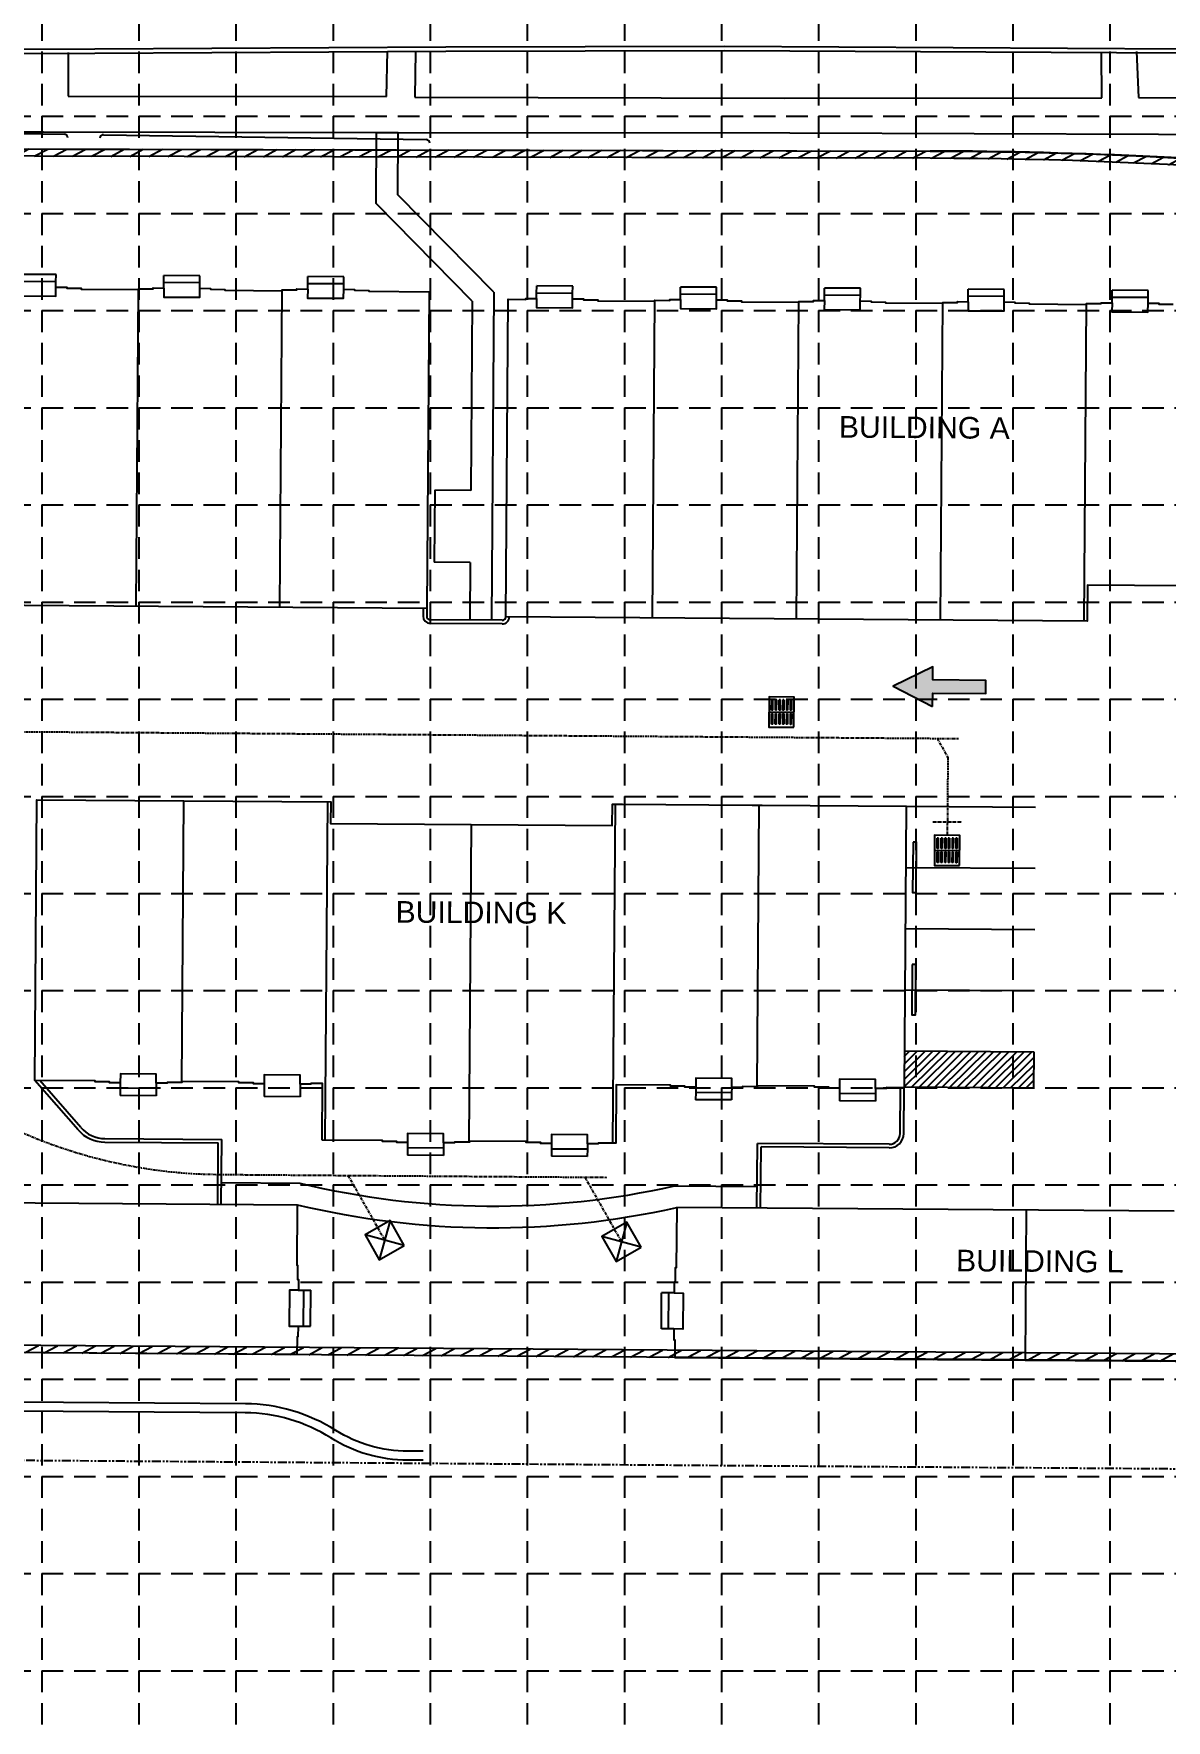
# Model space of a CAD drawing. Header units: inches. Extents: x 3656 to 4521, y 3260 to 3801.
# Drawn here: x 4182 to 4339.4, y 3442.7 to 3677.1 of the extents above; entities that cross this region are included whole.
import ezdxf
from ezdxf.enums import TextEntityAlignment as Align

# ---------------------------------------------------------------- set-up
doc = ezdxf.new("R2010")
doc.units = ezdxf.units.IN
doc.header["$MEASUREMENT"] = 0
for name, pattern in [('CENTER3', [0.587, 0.4, -0.0625, 0.0625, -0.062]), ('DASHED', [0.75, 0.5, -0.25]), ('HIDDEN', [0.375, 0.25, -0.125]), ('PHANTOM', [2.5, 1.25, -0.25, 0.25, -0.25, 0.25, -0.25])]:
    doc.linetypes.add(name, pattern=pattern)
for name, color, linetype in [('1 ARROWS', 7, 'Continuous'), ('A-BUILDING INT', 7, 'Continuous'), ('A-BUILDING OUT', 3, 'Continuous'), ('A-BUILDING TXT', 6, 'Continuous'), ('A-CURB B', 1, 'Continuous'), ('A-CURB F', 7, 'Continuous'), ('A-FRONT_STOOP', 7, 'Continuous'), ('A-SIDEWALK', 7, 'Continuous'), ('A-STRIPING', 8, 'Continuous'), ('BNDY', 4, 'Continuous'), ('CEX ROW', 1, 'PHANTOM'), ('CP-RETAINING-WALL', 7, 'Continuous'), ('CP-RETAINING-WALL-HATCH', 161, 'Continuous'), ('CP-WHEELSTOP', 5, 'Continuous'), ('CPBLDG SPLIT', 1, 'Continuous'), ('GRID', 254, 'HIDDEN'), ('PAVED_EXST_BC', 161, 'Continuous'), ('PAVED_EXST_FC', 7, 'Continuous'), ('SIDEWALK_EXIST', 161, 'Continuous'), ('SW_IINLET AD2', 1, 'Continuous'), ('SW_INLET', 1, 'Continuous'), ('SW_INLET AD1', 7, 'Continuous'), ('SW_INLET GRATE', 7, 'Continuous'), ('SW_PIPE_EXST', 5, 'Continuous'), ('SW_PIPE_PVC', 5, 'CENTER3'), ('SW_PIPE_PVC_PHASE_2', 3, 'CENTER3'), ('WALL', 250, 'Continuous')]:
    doc.layers.add(name, color=color, linetype=linetype)
doc.styles.get("Standard").update_dxf_attribs({"font": 'ARIAL.TTF'})
pattern_1 = [(27.97057765173025, (-3020.612317655496, 5775.207016768001), (-0.5862726155482956, 1.103985697488043), [])]

# ---------------------------------------------------------------- blocks, each defined once
blk = doc.blocks.new('arrow')
blk.add_lwpolyline([(-67.00679329302966, -25.35842018353742), (-59.3270347441985, -25.41938721699262), (-59.57091179542658, -56.1384215279777), (-51.89114823905948, -56.19938584448118), (-51.64727869913713, -25.48035696739953), (-43.96752265407486, -25.54132400085473), (-55.30425519266737, -2.410587189246144), (-67.00678578172392, -25.35840795725562)], close=True)
at = {"color": 254}
for points in [[(-43.96751955730906, -25.54132267721434), (-67.00679354271597, -25.35841771446121), (-55.30425158724847, -2.410596210431322), (-67.00679354271597, -25.35841771446121)], [(-59.57090883123692, -56.13841801592571), (-51.89115083610795, -56.19938633684342), (-59.32703554756517, -25.41938603537892), (-51.64727755243712, -25.48035435629663)]]:
    blk.add_solid(points, dxfattribs=at)

msp = doc.modelspace()

# ---------------------------------------------------------------- hatches: boundary and pattern name
at = {"layer": 'A-STRIPING'}
h = msp.add_hatch(dxfattribs=at)
h.set_pattern_fill('ANSI31', scale=5.999999999999999, angle=-0.4210890149377728, style=0)
h.set_pattern_definition([(44.5789109850622, (3736.189833985152, 3460.783437667501), (-0.5264181960417359, 0.5342133308671401), [])])
h.paths.add_polyline_path([(4321.006817339901, 3535.610181071086), (4303.007303459472, 3535.742468895774), (4302.970556841501, 3530.74260392899), (4320.970070721934, 3530.610316104303)])
at = {"layer": 'CP-RETAINING-WALL-HATCH'}
h = msp.add_hatch(dxfattribs=at)
h.set_pattern_fill('ANSI31', color=3, scale=10, angle=-17.02942234826975, style=0)
h.set_pattern_definition(pattern_1)
edge = h.paths.add_edge_path()
edge.add_line((3746.445170572322, 3662.052529093995), (4306.583741547764, 3660.787260113861))
edge.add_arc((4305.057945719915, 2990.788997468991), 670.0000000000397, 80.81807640448773, 89.86951979567482, ccw=False)
edge.add_line((4411.969675124694, 3652.204057862789), (4411.810105379313, 3651.216871205484))
edge.add_arc((4305.057955215941, 2990.789114076121), 668.9998833717574, 80.81807561376995, 89.86951900495694)
edge.add_line((4306.581482703581, 3659.787262665053), (3746.442911728139, 3661.052531645186))
edge.add_line((3746.442911728139, 3661.052531645186), (3746.445170572322, 3662.052529093995))
h = msp.add_hatch(dxfattribs=at)
h.set_pattern_fill('ANSI31', color=3, scale=10, angle=-17.02942234826975, style=0)
h.set_pattern_definition(pattern_1)
h.paths.add_polyline_path([(3748.852797173027, 3577.109140077116), (3736.418142148744, 3564.855929069338), (3735.859847467103, 3512.488331323753), (3750.117333633013, 3497.971726646384), (4368.904143643838, 3493.423579308598), (4387.761942652902, 3507.263216192576), (4404.809300649911, 3562.920373747478), (4400.177863309424, 3569.193576727425), (4389.931245081785, 3569.268890435894), (4389.938594987141, 3570.268863424976), (4400.685316733639, 3570.189873903688), (4405.91296587306, 3563.10911219871), (4388.620970266778, 3506.653248242176), (4369.228434195045, 3492.421170714823), (3749.694811537646, 3496.974805215579), (3734.855478239574, 3512.083831635603), (3735.422594018446, 3565.278841295824), (3748.150906244971, 3577.821424518273)])

# ---------------------------------------------------------------- linework, layer by layer
at = {"layer": 'A-BUILDING INT', "color": 7}
for p, q in [((4196.20046255566, 3597.529200345932), (4196.524751459121, 3641.653008677851)), ((4216.199922422789, 3597.382213874101), (4216.524211326248, 3641.506022205996)), ((4268.023894144666, 3595.917969858036), (4268.348183048125, 3640.041778190041)), ((4288.023354011793, 3595.770983386213), (4288.347642915254, 3639.894791718219)), ((4308.022813878899, 3595.623996914391), (4308.34710278236, 3639.747805246397)), ((4328.022273746004, 3595.477010442568), (4328.346562649465, 3639.600818774552)), ((4202.555683426446, 3531.355601882366), (4202.843225711949, 3570.479545247487)), ((4222.49726737027, 3523.333828087925), (4222.842685579055, 3570.332558775665)), ((4262.495268569533, 3522.914876275867), (4262.84160531327, 3570.03858583202)), ((4282.553522894872, 3530.767655995076), (4282.841065180377, 3569.891599360196)), ((4242.495808571932, 3523.061844991887), (4242.820097475393, 3567.185653323791)), ((4319.943136455122, 3513.617290085765), (4319.790025546974, 3492.784519390846))]:
    msp.add_line(p, q, dxfattribs=at)
at = {"layer": 'A-BUILDING OUT', "color": 7}
for points in [[(4180.058594621114, 3640.648996677761), (4185.05845958789, 3640.612250059806), (4185.06764624238, 3641.862216301502), (4186.567605732413, 3641.851192316115), (4186.566687066963, 3641.726195691945), (4188.566633053673, 3641.711497044763), (4188.565714388225, 3641.586500420594), (4196.523832793682, 3641.528012053636), (4196.524751459143, 3641.65300867785), (4198.566362987238, 3641.638003808852), (4198.567281652686, 3641.763000433021), (4200.06724114272, 3641.751976447634), (4200.05805448823, 3640.502010205939), (4205.057919455006, 3640.465263587984), (4205.067106109496, 3641.715229829679), (4206.567065599529, 3641.704205844292), (4206.566146934081, 3641.579209220123), (4208.566092920792, 3641.56451057294), (4208.565174255342, 3641.439513948771), (4216.523292660799, 3641.381025581814), (4216.524211326259, 3641.506022205996), (4218.565822854354, 3641.491017336998), (4218.566741519802, 3641.616013961167), (4220.066701009837, 3641.60498997578), (4220.057514355347, 3640.355023734085), (4225.057379322123, 3640.318277116129), (4225.066565976613, 3641.568243357825), (4226.566525466647, 3641.557219372438), (4226.565606801198, 3641.432222748268), (4228.565552787908, 3641.417524101086), (4228.564634122458, 3641.292527476917), (4236.939407941802, 3641.230976891796), (4236.616037703792, 3597.232165184108), (4155.784887407535, 3597.826235507756)], [(4367.64128468427, 3600.18596468395), (4328.475675777863, 3600.473813191165), (4328.438929159907, 3595.473948224405), (4247.60777886367, 3596.068018548021), (4247.93206776714, 3640.191826880028), (4250.390334709127, 3640.173759792866), (4250.391253374575, 3640.298756417035), (4251.891212864608, 3640.287732431649), (4251.882026210118, 3639.037766189953), (4256.881891176896, 3639.001019571998), (4256.891077831386, 3640.250985813693), (4258.391037321418, 3640.239961828307), (4258.390118655969, 3640.114965204136), (4260.390064642679, 3640.100266556954), (4260.389145977231, 3639.975269932786), (4268.347264382688, 3639.916781565827), (4268.348183048138, 3640.041778190042), (4270.389794576233, 3640.026773321044), (4270.390713241681, 3640.151769945213), (4271.890672731713, 3640.140745959826), (4271.881486077224, 3638.890779718131), (4276.881351044001, 3638.854033100175), (4276.890537698489, 3640.103999341871), (4278.390497188524, 3640.092975356484), (4278.389578523074, 3639.967978732314), (4280.389524509785, 3639.953280085131), (4280.388605844337, 3639.828283460963), (4288.346724249794, 3639.769795094005), (4288.347642915265, 3639.894791718219), (4290.38925444336, 3639.879786849222), (4290.390173108808, 3640.00478347339), (4291.890132598841, 3639.993759488003), (4291.880945944353, 3638.743793246308), (4296.880810911129, 3638.707046628353), (4296.889997565619, 3639.957012870048), (4298.389957055651, 3639.945988884662), (4298.389038390202, 3639.820992260491), (4300.388984376912, 3639.806293613309), (4300.388065711464, 3639.68129698914), (4308.346184116921, 3639.622808622182), (4308.347102782371, 3639.747805246397), (4310.388714310464, 3639.732800377398), (4310.389632975914, 3639.857797001567), (4311.889592465946, 3639.846773016181), (4311.880405811457, 3638.596806774485), (4316.880270778234, 3638.56006015653), (4316.889457432724, 3639.810026398226), (4318.389416922757, 3639.799002412838), (4318.388498257307, 3639.674005788669), (4320.388444244018, 3639.659307141486), (4320.38752557857, 3639.534310517317), (4328.345643984027, 3639.475822150359), (4328.346562649476, 3639.600818774553), (4330.388174177571, 3639.585813905554), (4330.389092843019, 3639.710810529723), (4331.889052333052, 3639.699786544337), (4331.879865678564, 3638.449820302641), (4336.87973064534, 3638.413073684686), (4336.88891729983, 3639.663039926382), (4338.388876789862, 3639.652015940995), (4338.387958124413, 3639.527019316825), (4340.387904111123, 3639.512320669643)], [(4121.43385028782, 3515.076238468381), (4218.602007463285, 3514.362098952032), (4218.540456878265, 3505.98732513267), (4218.665453502434, 3505.986406467223), (4218.650754855251, 3503.986460480509), (4218.775751479421, 3503.985541815061), (4218.764727494034, 3502.485582325025), (4217.514761252341, 3502.494768979514), (4217.478014634384, 3497.494904012731), (4218.72798087608, 3497.485717358242), (4218.716956890692, 3495.985757868207), (4218.591960266522, 3495.986676533656), (4218.57389317936, 3493.528409591654), (4169.866875294681, 3493.886382894894)], [(4340.52591390174, 3513.466016508512), (4271.361115194664, 3513.97434472357), (4271.299564609539, 3505.599570904209), (4271.174567985368, 3505.600489569658), (4271.159869338187, 3503.600543582944), (4271.034872714017, 3503.601462248394), (4271.023848728633, 3502.101502758359), (4272.273814970325, 3502.09231610387), (4272.237068352373, 3497.092451137086), (4270.987102110677, 3497.101637791576), (4270.976078125293, 3495.601678301541), (4271.101074749462, 3495.600759636092), (4271.083007662302, 3493.142492694091), (4319.790025546981, 3492.784519390846), (4368.497043431662, 3492.426546087627)]]:
    msp.add_lwpolyline(points, dxfattribs=at)
msp.add_lwpolyline([(4222.080611956373, 3523.336890306088), (4222.138487879653, 3531.211677628706), (4220.513531765393, 3531.223620279582), (4220.512613099943, 3531.098623655413), (4219.012653609912, 3531.109647640799), (4219.0218402644, 3532.359613882494), (4214.021975297623, 3532.396360500449), (4214.012788643135, 3531.146394258754), (4212.512829153102, 3531.157418244141), (4212.51374781855, 3531.282414868311), (4210.513801831839, 3531.297113515493), (4210.514720497289, 3531.422110139662), (4202.556602091889, 3531.48059850658), (4202.555683426433, 3531.355601882366), (4200.51407189834, 3531.370606751324), (4200.513153232892, 3531.245610127155), (4199.01319374286, 3531.256634112542), (4199.022380397348, 3532.506600354237), (4194.022515430572, 3532.543346972192), (4194.013328776082, 3531.293380730497), (4192.513369286049, 3531.304404715883), (4192.514287951497, 3531.429401340053), (4190.514341964787, 3531.444099987235), (4190.515260630236, 3531.569096611404), (4182.140486810893, 3531.630647196521), (4182.427110430946, 3570.629593937471), (4223.259340992958, 3570.329496557501), (4223.237293022185, 3567.329577577452), (4262.402901928597, 3567.041729070132), (4262.424949899372, 3570.041648050183), (4263.841578306632, 3570.031236508428), (4281.841092187027, 3569.898948683787), (4283.257720594276, 3569.888537142033), (4303.257180461385, 3569.74155067021), (4302.96963817588, 3530.617607305139), (4300.511371233873, 3530.635674392253), (4300.510452568426, 3530.510677768084), (4299.010493078391, 3530.521701753471), (4299.019679732881, 3531.771667995166), (4294.019814766105, 3531.808414613122), (4294.010628111615, 3530.558448371426), (4292.510668621582, 3530.569472356813), (4292.51158728703, 3530.694468980983), (4290.51164130032, 3530.709167628165), (4290.512559965769, 3530.834164252334), (4282.554441560314, 3530.89265261929), (4282.553522894861, 3530.767655995076), (4280.511911366764, 3530.782660864075), (4280.510992701316, 3530.657664239905), (4279.011033211284, 3530.668688225292), (4279.020219865773, 3531.918654466987), (4274.020354898996, 3531.955401084942), (4274.011168244508, 3530.705434843247), (4272.511208754473, 3530.716458828634), (4272.512127419923, 3530.841455452804), (4270.512181433212, 3530.856154099986), (4270.513100098662, 3530.981150724154), (4262.971637107119, 3531.036576872927), (4262.911923852931, 3522.911796301966), (4260.453657680853, 3522.929968147982), (4260.452739015405, 3522.804971523812), (4258.952779525373, 3522.8159955092), (4258.961966179861, 3524.065961750895), (4253.962101213085, 3524.102708368849), (4253.952914558597, 3522.852742127154), (4252.452955068562, 3522.86376611254), (4252.453873734012, 3522.98876273671), (4250.453927747301, 3523.003461383892), (4250.454846412751, 3523.128458008108), (4242.538393548688, 3523.186640153203), (4242.537474113324, 3523.061538770071), (4240.454197043828, 3523.076849860887), (4240.45327837838, 3522.951853236717), (4238.953318888345, 3522.962877222104), (4238.962505542835, 3524.212843463799), (4233.962640576059, 3524.249590081753), (4233.953453921569, 3522.999623840059), (4232.453494431536, 3523.010647825445), (4232.454413096984, 3523.135644449615), (4230.454467110274, 3523.150343096797), (4230.455385775724, 3523.275339721013)], close=True, dxfattribs=at)
at = {"layer": 'A-CURB B', "color": 7}
for p, q in [((4236.616037704029, 3597.232165183689), (4236.608075936801, 3596.148861107552)), ((4247.104117705197, 3595.57170671314), (4237.104387771682, 3595.645199949077)), ((4188.516368222119, 3525.096944226447), (4182.808902004303, 3531.625734664345)), ((4302.422798900951, 3524.246339770787), (4302.469651679374, 3530.621281966573)), ((4191.871234839455, 3523.558800420713), (4208.122711931783, 3523.439359830994)), ((4208.05656801944, 3514.4396028908), (4208.122711931783, 3523.439359830994)), ((4282.527423105608, 3513.892277697079), (4282.593567017953, 3522.892034637276)), ((4300.911815425525, 3522.757404266144), (4282.593567017953, 3522.892034637276))]:
    msp.add_line(p, q, dxfattribs=at)
for centre, radius, start, end in [((4237.108062433479, 3596.145186445756), 0.4999999999999999, 179.5789109850938, 269.578910985068), ((4247.107792366995, 3596.071693209819), 0.4999999999999999, 269.578910985068, 359.5789109850938), ((4191.904306795628, 3528.058678890818), 4.5, 221.1599424516748, 269.578910985068), ((4300.922839410916, 3524.257363756178), 1.5, 269.578910985068, 359.5789109850417)]:
    msp.add_arc(centre, radius, start, end, dxfattribs=at)
at = {"layer": 'A-CURB F', "color": 7}
for p, q in [((4236.116051207349, 3597.235839845485), (4236.108089440124, 3596.15253576935)), ((4247.607778863672, 3596.068018548021), (4247.607778863672, 3596.068018548021)), ((4247.1004430434, 3595.071720216461), (4237.100713109885, 3595.145213452398)), ((4188.139930602842, 3524.767862597072), (4182.140486810904, 3531.630647196524)), ((4302.922785397626, 3524.24266510899), (4302.969638176051, 3530.617607304777)), ((4191.867560177659, 3523.058813924033), (4207.619050773308, 3522.943047996114)), ((4207.556581522762, 3514.443277552598), (4207.619050773308, 3522.943047996114)), ((4283.027409602288, 3513.888603035283), (4283.089878852834, 3522.388373478799)), ((4300.908140763726, 3522.257417769466), (4283.089878852834, 3522.388373478799))]:
    msp.add_line(p, q, dxfattribs=at)
for centre, radius, start, end in [((4237.108062433479, 3596.145186445756), 0.9999999999999999, 179.5789109850938, 269.578910985068), ((4247.107792366995, 3596.071693209819), 0.9999999999999999, 269.578910985068, 359.5789109850938), ((4191.90430679563, 3528.058678890817), 5, 221.1599424516356, 269.578910985068), ((4300.922839410914, 3524.257363756178), 2, 269.578910985068, 359.5789109850417)]:
    msp.add_arc(centre, radius, start, end, dxfattribs=at)
at = {"layer": 'A-FRONT_STOOP', "color": 7}
for p, q in [((4185.073158235353, 3642.612196046243), (4180.073293268568, 3642.648942664211)), ((4185.080507558945, 3643.6121690396), (4180.080642592162, 3643.648915657568)), ((4185.067646242656, 3641.862216301224), (4185.073158235353, 3642.612196046243)), ((4185.073158235353, 3642.612196046243), (4185.080507558945, 3643.6121690396)), ((4200.067241143019, 3641.751976447319), (4200.072753135713, 3642.501956192336)), ((4200.072753135713, 3642.501956192336), (4200.080102459307, 3643.501929185693)), ((4205.072618102498, 3642.465209574368), (4200.072753135713, 3642.501956192336)), ((4205.079967426091, 3643.465182567725), (4200.080102459307, 3643.501929185693)), ((4205.067106109802, 3641.715229829349), (4205.072618102498, 3642.465209574368)), ((4205.072618102498, 3642.465209574368), (4205.079967426091, 3643.465182567725)), ((4220.066701010162, 3641.60498997541), (4220.072213002859, 3642.354969720429)), ((4220.072213002859, 3642.354969720429), (4220.079562326451, 3643.354942713785)), ((4225.072077969642, 3642.31822310246), (4220.072213002859, 3642.354969720429)), ((4225.079427293236, 3643.318196095816), (4220.079562326451, 3643.354942713785)), ((4225.066565976947, 3641.568243357441), (4225.072077969642, 3642.31822310246)), ((4225.072077969642, 3642.31822310246), (4225.079427293236, 3643.318196095816)), ((4251.896724857428, 3641.037712176663), (4251.90407418102, 3642.03768517002)), ((4256.903939147805, 3642.00093855205), (4251.90407418102, 3642.03768517002)), ((4251.891212864733, 3640.287732431645), (4251.896724857428, 3641.037712176663)), ((4256.896589824213, 3641.000965558695), (4251.896724857428, 3641.037712176663)), ((4256.891077831517, 3640.250985813675), (4256.896589824213, 3641.000965558695)), ((4256.896589824213, 3641.000965558695), (4256.903939147805, 3642.00093855205)), ((4271.890672731868, 3640.14074595977), (4271.896184724561, 3640.890725704788)), ((4271.896184724563, 3640.890725704788), (4271.903534048155, 3641.890698698145)), ((4276.896049691346, 3640.85397908682), (4271.896184724561, 3640.890725704788)), ((4276.90339901494, 3641.853952080177), (4271.903534048155, 3641.890698698145)), ((4276.890537698651, 3640.103999341802), (4276.896049691346, 3640.85397908682)), ((4276.896049691346, 3640.85397908682), (4276.90339901494, 3641.853952080177)), ((4291.890132599025, 3639.993759487895), (4291.895644591717, 3640.743739232913)), ((4291.895644591717, 3640.743739232913), (4291.902993915312, 3641.743712226269)), ((4296.895509558502, 3640.706992614944), (4291.895644591717, 3640.743739232913)), ((4296.902858882097, 3641.706965608301), (4291.902993915312, 3641.743712226269)), ((4296.889997565806, 3639.957012869926), (4296.895509558502, 3640.706992614944)), ((4296.895509558502, 3640.706992614944), (4296.902858882097, 3641.706965608301)), ((4311.889592466156, 3639.846773016021), (4311.895104458852, 3640.596752761039)), ((4311.895104458852, 3640.596752761039), (4311.902453782444, 3641.596725754396)), ((4316.894969425637, 3640.56000614307), (4311.895104458852, 3640.596752761039)), ((4316.902318749229, 3641.559979136426), (4311.902453782444, 3641.596725754396)), ((4316.889457432941, 3639.81002639805), (4316.894969425637, 3640.56000614307)), ((4316.894969425637, 3640.56000614307), (4316.902318749229, 3641.559979136426)), ((4331.88905233329, 3639.699786544124), (4331.894564325985, 3640.449766289143)), ((4331.894564325985, 3640.449766289143), (4331.901913649579, 3641.449739282499)), ((4336.89442929277, 3640.413019671173), (4331.894564325985, 3640.449766289143)), ((4336.901778616364, 3641.41299266453), (4331.901913649579, 3641.449739282499)), ((4336.888917300075, 3639.663039926154), (4336.89442929277, 3640.413019671173)), ((4336.89442929277, 3640.413019671173), (4336.901778616364, 3641.41299266453)), ((4219.02184026446, 3532.35961388244), (4214.021975297675, 3532.396360500409)), ((4194.007816783413, 3530.543400985514), (4194.00046745982, 3529.543427992157)), ((4199.000332426604, 3529.506681374188), (4194.00046745982, 3529.543427992157)), ((4194.013328776109, 3531.293380730533), (4194.007816783413, 3530.543400985514)), ((4199.007681750198, 3530.506654367546), (4194.007816783413, 3530.543400985514)), ((4199.007681750198, 3530.506654367546), (4199.000332426604, 3529.506681374188)), ((4199.013193742892, 3531.256634112564), (4199.007681750198, 3530.506654367546)), ((4214.007276650545, 3530.396414513615), (4213.999927326953, 3529.396441520259)), ((4214.012788643242, 3531.146394258633), (4214.007276650545, 3530.396414513615)), ((4219.007141617332, 3530.359667895646), (4218.999792293736, 3529.359694902289)), ((4219.012653610025, 3531.109647640666), (4219.007141617332, 3530.359667895646)), ((4274.005656251953, 3529.95545509799), (4273.998306928359, 3528.955482104633)), ((4274.01116824465, 3530.705434843008), (4274.005656251953, 3529.95545509799)), ((4279.005521218736, 3529.918708480022), (4274.005656251953, 3529.95545509799)), ((4279.005521218736, 3529.918708480022), (4278.998171895144, 3528.918735486665)), ((4279.011033211433, 3530.66868822504), (4279.005521218736, 3529.918708480022)), ((4294.005116119088, 3529.80846862611), (4293.997766795494, 3528.808495632753)), ((4294.010628111781, 3530.558448371128), (4294.005116119088, 3529.80846862611)), ((4299.004981085871, 3529.77172200814), (4294.005116119088, 3529.80846862611)), ((4299.004981085871, 3529.77172200814), (4298.997631762277, 3528.771749014784)), ((4299.010493078566, 3530.52170175316), (4299.004981085871, 3529.77172200814)), ((4218.999792293736, 3529.359694902289), (4213.999927326953, 3529.396441520259)), ((4278.998171895144, 3528.918735486665), (4273.998306928359, 3528.955482104633)), ((4298.997631762277, 3528.771749014784), (4293.997766795494, 3528.808495632753)), ((4233.953453921633, 3522.999623839926), (4233.947941928936, 3522.249644094908)), ((4238.953318888416, 3522.962877221956), (4238.94780689572, 3522.212897476938)), ((4253.952913788766, 3522.852637368069), (4253.947401796069, 3522.102657623052)), ((4258.952778755549, 3522.8158907501), (4258.947266762854, 3522.065911005082)), ((4233.947941928936, 3522.249644094908), (4233.940592605342, 3521.24967110155)), ((4238.940457572127, 3521.212924483581), (4233.940592605342, 3521.24967110155)), ((4238.94780689572, 3522.212897476938), (4233.947941928936, 3522.249644094908)), ((4238.94780689572, 3522.212897476938), (4238.940457572127, 3521.212924483581)), ((4253.947401796069, 3522.102657623052), (4253.940052472475, 3521.102684629694)), ((4258.93991743926, 3521.065938011725), (4253.940052472475, 3521.102684629694)), ((4258.947266762854, 3522.065911005082), (4253.947401796069, 3522.102657623052)), ((4258.947266762854, 3522.065911005082), (4258.93991743926, 3521.065938011725)), ((4218.760612840282, 3502.485612564517), (4219.510592585299, 3502.480100571823)), ((4219.47384596733, 3497.480235605038), (4219.510592585299, 3502.480100571823)), ((4219.510592585299, 3502.480100571823), (4220.510565578656, 3502.472751248229)), ((4220.473818960689, 3497.472886281444), (4220.510565578656, 3502.472751248229)), ((4269.237149372269, 3497.114499107916), (4269.273895990238, 3502.114364074701)), ((4270.273868983595, 3502.107014751108), (4269.273895990238, 3502.114364074701)), ((4270.237122365626, 3497.107149784323), (4270.273868983595, 3502.107014751108)), ((4271.023848728613, 3502.101502758412), (4270.273868983595, 3502.107014751108)), ((4218.723866222312, 3497.485747597733), (4219.47384596733, 3497.480235605038)), ((4219.47384596733, 3497.480235605038), (4220.473818960689, 3497.472886281444)), ((4270.237122365626, 3497.107149784323), (4269.237149372269, 3497.114499107916)), ((4270.987102110645, 3497.101637791628), (4270.237122365626, 3497.107149784323))]:
    msp.add_line(p, q, dxfattribs=at)
at = {"layer": 'A-SIDEWALK', "color": 7}
for p, q in [((4229.571053111551, 3653.501153337822), (4229.643455064175, 3663.352399696463)), ((4229.643455064175, 3663.352399696463), (4232.643503452458, 3663.347959430287)), ((4232.580104660141, 3654.721712494605), (4232.643503452458, 3663.347959430287)), ((4245.939164882311, 3641.164832979039), (4232.580104660141, 3654.721712494605)), ((4242.930113333719, 3639.944273822254), (4229.571053111551, 3653.501153337822)), ((4242.930113333719, 3639.944273822254), (4242.736527059778, 3613.604292549732)), ((4245.939164882311, 3641.164832979039), (4245.604158215163, 3595.582730698531)), ((4237.736662092997, 3613.6410391677), (4237.663168857058, 3603.641309234134)), ((4242.736527059778, 3613.604292549732), (4237.736662092997, 3613.6410391677)), ((4242.663033823843, 3603.604562616166), (4237.663168857058, 3603.641309234134)), ((4242.663033823843, 3603.604562616166), (4242.604239235092, 3595.604778669313)), ((4208.078615990222, 3517.439521871012), (4218.96330354219, 3517.359524619393)), ((4271.039800403682, 3516.976787255272), (4282.549471076385, 3516.8921966764))]:
    msp.add_line(p, q, dxfattribs=at)
for radius, start, end in [(114.5045005522945, 256.4345411258121, 282.7232808430049), (117.5045005522945, 256.6041502394754, 282.5536717293118)]:
    msp.add_arc((4245.82103463095, 3628.669645127342), radius, start, end, dxfattribs=at)
at = {"layer": 'A-STRIPING', "color": 7}
for p, q in [((4303.257180461669, 3569.7415506699), (4321.25669434209, 3569.609262845212)), ((4303.194711211123, 3561.241780226369), (4321.194225091544, 3561.109492401681)), ((4303.132241960575, 3552.742009782837), (4321.131755840996, 3552.609721958149)), ((4303.069772710029, 3544.242239339306), (4321.069286590449, 3544.109951514617)), ((4303.007303459483, 3535.742468895773), (4321.006817339901, 3535.610181071086)), ((4321.006817339901, 3535.610181071086), (4320.970070721934, 3530.610316104303)), ((4302.970556841514, 3530.742603928989), (4320.970070721934, 3530.610316104303))]:
    msp.add_line(p, q, dxfattribs=at)
at = {"layer": 'BNDY', "color": 7}
for p, q in [((3746.445170572322, 3662.052529093995), (4306.583741547762, 3660.78726011386)), ((4384.228029095395, 3492.310930860917), (3734.695571260565, 3497.084684001218))]:
    msp.add_line(p, q, dxfattribs=at)
msp.add_arc((4305.057945719922, 2990.78899746903), 670, 79.06897209054014, 89.86951979568695, dxfattribs=at)
at = {"layer": 'CEX ROW', "color": 250}
msp.add_line((4379.648573336886, 3477.346678500747), (3734.590064537877, 3482.087550253824), dxfattribs=at)
at = {"layer": 'CP-RETAINING-WALL', "color": 3}
for p, q in [((4369.228434195045, 3492.421170714823, 472.519852), (3749.694811537646, 3496.974805215579, -0.1073337168427315)), ((4368.904143643838, 3493.423579308598), (3750.117333633013, 3497.971726646384))]:
    msp.add_line(p, q, dxfattribs=at)
msp.add_lwpolyline([(3746.445170572322, 3662.052529093995), (4306.583741547764, 3660.787260113861, -0.03951491964086726), (4411.969675124694, 3652.204057862789), (4411.810105379313, 3651.216871205484, 0.03951491964086706), (4306.581482703581, 3659.787262665053), (3746.442911728139, 3661.052531645186)], format="xyb", close=True, dxfattribs=at)
at = {"layer": 'CP-WHEELSTOP', "color": 7}
for points in [[(4304.220407756409, 3564.734336372766), (4304.168958418928, 3557.734525449201), (4304.66894491347, 3557.730850496524), (4304.72039425095, 3564.73066142009)], [(4304.095469255313, 3547.734795485703), (4304.044019917834, 3540.734984562137), (4304.544006412374, 3540.73130960946), (4304.595455749855, 3547.731120533027)]]:
    msp.add_lwpolyline(points, close=True, dxfattribs=at)
at = {"layer": 'CPBLDG SPLIT', "color": 7}
for p, q in [((4196.20046255566, 3597.529200345932), (4196.524751459121, 3641.653008677851)), ((4288.023354011793, 3595.770983386213), (4288.347642915254, 3639.894791718219)), ((4328.022273746004, 3595.477010442568), (4328.346562649465, 3639.600818774552)), ((4222.49726737027, 3523.333828087925), (4222.842685579055, 3570.332558775665)), ((4262.495268569533, 3522.914876275867), (4262.84160531327, 3570.03858583202))]:
    msp.add_line(p, q, dxfattribs=at)
at = {"layer": 'GRID', "color": 253, "linetype": 'HIDDEN', "ltscale": 12}
for p, q in [((4183.087264030295, 3787.111985705456), (4183.087264030295, 3314.552361025092)), ((4196.587264030294, 3787.111985705456), (4196.587264030294, 3314.552361025092)), ((4210.087264030293, 3787.111985705456), (4210.087264030293, 3314.552361025092)), ((4223.587264030292, 3787.111985705456), (4223.587264030292, 3314.552361025092)), ((4237.087264030291, 3787.111985705456), (4237.087264030291, 3314.552361025092)), ((4250.58726403029, 3787.111985705456), (4250.58726403029, 3314.552361025092)), ((4264.08726403029, 3787.111985705456), (4264.08726403029, 3314.552361025092)), ((4277.587264030289, 3787.111985705456), (4277.587264030289, 3314.552361025092)), ((4291.087264030288, 3787.111985705456), (4291.087264030288, 3314.552361025092)), ((4304.587264030287, 3787.111985705456), (4304.587264030287, 3314.552361025092)), ((4318.087264030286, 3787.111985705456), (4318.087264030286, 3314.552361025092)), ((4331.587264030285, 3787.111985705456), (4331.587264030285, 3314.552361025092)), ((3670.087264030329, 3665.611985705465), (4507.087264030273, 3665.611985705465)), ((3670.087264030329, 3652.111985705465), (4507.087264030273, 3652.111985705465)), ((3670.087264030329, 3638.611985705466), (4507.087264030273, 3638.611985705466)), ((3670.087264030329, 3625.111985705467), (4507.087264030273, 3625.111985705467)), ((3670.087264030329, 3611.611985705468), (4507.087264030273, 3611.611985705468)), ((3670.087264030329, 3598.111985705469), (4507.087264030273, 3598.111985705469)), ((3670.087264030329, 3584.61198570547), (4507.087264030273, 3584.61198570547)), ((3670.087264030329, 3571.111985705471), (4507.087264030273, 3571.111985705471)), ((3670.087264030329, 3557.611985705472), (4507.087264030273, 3557.611985705472)), ((3670.087264030329, 3544.111985705473), (4507.087264030273, 3544.111985705473)), ((3670.087264030329, 3530.611985705474), (4507.087264030273, 3530.611985705474)), ((3670.087264030329, 3517.111985705475), (4507.087264030273, 3517.111985705475)), ((3670.087264030329, 3503.611985705475), (4507.087264030273, 3503.611985705475)), ((3670.087264030329, 3490.111985705476), (4507.087264030273, 3490.111985705476)), ((3670.087264030329, 3476.611985705477), (4507.087264030273, 3476.611985705477)), ((3670.087264030329, 3463.111985705478), (4507.087264030273, 3463.111985705478)), ((3670.087264030329, 3449.611985705479), (4507.087264030273, 3449.611985705479))]:
    msp.add_line(p, q, dxfattribs=at)
at = {"layer": 'PAVED_EXST_BC', "color": 250, "linetype": 'Continuous'}
for p, q in [((4137.539023119132, 3674.200104303881), (4190.491385433408, 3674.384279092647)), ((4190.491385433408, 3674.384279092647), (4239.282190010295, 3674.643417032306)), ((4239.282190010295, 3674.643417032306), (4277.992596497881, 3674.756216360041)), ((4277.992596497881, 3674.756216360041), (4341.576813097636, 3674.410690425844))]:
    msp.add_line(p, q, dxfattribs=at)
at = {"layer": 'PAVED_EXST_FC', "color": 250, "linetype": 'Continuous'}
for p, q in [((4137.536936258413, 3674.800100674714), (4190.489298572689, 3674.984275463478)), ((4190.488198755669, 3674.984270630158), (4239.279003332556, 3675.243408569818)), ((4239.280441661067, 3675.243414485031), (4277.990848148653, 3675.356213812763)), ((4277.99585693751, 3675.356207501252), (4341.580073537265, 3675.010681567055))]:
    msp.add_line(p, q, dxfattribs=at)
at = {"layer": 'SIDEWALK_EXIST', "color": 250, "linetype": 'Continuous'}
for p, q in [((4186.766963174849, 3674.464049840689), (4186.772169949189, 3668.406333203094)), ((4231.035867909635, 3668.38512071357), (4231.158304762392, 3674.658544101057)), ((4235.053646495397, 3674.616158337707), (4234.961211804617, 3668.26733969577)), ((4330.450273177396, 3668.193530361563), (4330.423245733058, 3674.427175193612)), ((4335.274231981561, 3674.627014499732), (4335.552976223504, 3668.241641702624)), ((4186.772169949189, 3668.406333203094), (4231.035867909635, 3668.38512071357)), ((4234.961211804617, 3668.26733969577), (4286.338246116222, 3668.114496443682)), ((4286.338246116222, 3668.114496443682), (4330.450273177396, 3668.193530361563)), ((4335.552976223504, 3668.241641702624), (4394.181002623502, 3667.707068499771)), ((4136.829566777484, 3663.541189606619), (4183.322855600696, 3663.450977086437)), ((4183.322855600696, 3663.450977086437), (4230.992169446448, 3663.349529423947)), ((4230.992169446448, 3663.349529423947), (4287.108119801325, 3663.296177596958)), ((4287.108119801325, 3663.296177596958), (4338.334282894581, 3663.145794141371)), ((4338.334282894581, 3663.145794141371), (4393.498529784087, 3662.725713229391))]:
    msp.add_line(p, q, dxfattribs=at)
at = {"layer": 'SW_IINLET AD2', "color": 5}
for points in [[(4233.494382250108, 3508.690069726166), (4231.519895116471, 3512.168776347757), (4228.041188494879, 3510.19428921412), (4230.015675628516, 3506.715582592528)], [(4266.417164983615, 3508.448103007625), (4264.44267784998, 3511.926809629216), (4260.963971228388, 3509.952322495578), (4262.938458362025, 3506.473615873987)]]:
    msp.add_lwpolyline(points, close=True, dxfattribs=at)
at = {"layer": 'SW_INLET', "color": 5}
for p, q in [((4284.186270117281, 3582.84045543515, 472.519852), (4287.686203275372, 3582.814718594655, 472.519852)), ((4307.212275963358, 3563.617315671388), (4310.712209224397, 3563.591592834605))]:
    msp.add_line(p, q, dxfattribs=at)
at = {"layer": 'SW_INLET', "color": 5, "elevation": 472.519852}
msp.add_lwpolyline([(4287.670798060286, 3580.719775235196), (4287.701608490459, 3584.909661954116), (4284.201675332368, 3584.93539879461), (4284.170864902195, 3580.745512075689)], close=True, dxfattribs=at)
at = {"layer": 'SW_INLET', "color": 5}
msp.add_lwpolyline([(4310.696812391467, 3561.496649413524), (4310.727606057329, 3565.686536255688), (4307.227672796289, 3565.71225909247), (4307.196879130428, 3561.522372250306)], close=True, dxfattribs=at)
at = {"layer": 'SW_INLET AD1', "color": 5}
for p, q in [((4231.519895116471, 3512.168776347757), (4230.015675628516, 3506.715582592527)), ((4264.44267784998, 3511.926809629216), (4262.938458362025, 3506.473615873987)), ((4233.494382250108, 3508.690069726165), (4228.041188494879, 3510.19428921412)), ((4266.417164983617, 3508.448103007624), (4260.963971228388, 3509.952322495578))]:
    msp.add_line(p, q, dxfattribs=at)
at = {"layer": 'SW_INLET GRATE', "color": 5}
for p, q in [((4284.559988545725, 3583.089373107589, 472.519852), (4284.570640873144, 3584.537974926436, 472.519852)), ((4284.745637531063, 3584.536688084411, 472.519852), (4284.570640873144, 3584.537974926436, 472.519852)), ((4284.73498520364, 3583.088086265564, 472.519852), (4284.745637531063, 3584.536688084411, 472.519852)), ((4285.084978519482, 3583.085512581516, 472.519852), (4285.095630846903, 3584.534114400364, 472.519852)), ((4285.27062750482, 3584.53282755834, 472.519852), (4285.095630846903, 3584.534114400364, 472.519852)), ((4285.259975177398, 3583.084225739491, 472.519852), (4285.27062750482, 3584.53282755834, 472.519852)), ((4285.609968493236, 3583.081652055439, 472.519852), (4285.620620820657, 3584.530253874292, 472.519852)), ((4285.795617478505, 3584.528967032267, 472.519852), (4285.620620820657, 3584.530253874292, 472.519852)), ((4285.784965151082, 3583.080365213414, 472.519852), (4285.795617478505, 3584.528967032267, 472.519852)), ((4286.101861629861, 3584.526715058724, 472.519852), (4286.091209302444, 3583.078113239872, 472.519852)), ((4286.276858287783, 3584.525428216698, 472.519852), (4286.101861629861, 3584.526715058724, 472.519852)), ((4286.276858287783, 3584.525428216698, 472.519852), (4286.266205960357, 3583.076826397848, 472.519852)), ((4286.626851603549, 3584.522854532649, 472.519852), (4286.616199276128, 3583.074252713797, 472.519852)), ((4286.801848261466, 3584.521567690625, 472.519852), (4286.626851603549, 3584.522854532649, 472.519852)), ((4286.801848261466, 3584.521567690625, 472.519852), (4286.791195934047, 3583.072965871776, 472.519852)), ((4287.151841577233, 3584.518994006576, 472.519852), (4287.141189249813, 3583.070392187724, 472.519852)), ((4287.326838235153, 3584.517707164551, 472.519852), (4287.151841577233, 3584.518994006576, 472.519852)), ((4287.326838235153, 3584.517707164551, 472.519852), (4287.316185907732, 3583.069105345703, 472.519852)), ((4284.545635157432, 3581.137466865254, 472.519852), (4284.556686933953, 3582.640389460208, 472.519852)), ((4284.720631815349, 3581.136180023229, 472.519852), (4284.545635157432, 3581.137466865254, 472.519852)), ((4284.73168359187, 3582.63910261818, 472.519852), (4284.556686933953, 3582.640389460208, 472.519852)), ((4284.73498520364, 3583.088086265564, 472.519852), (4284.559988545725, 3583.089373107589, 472.519852)), ((4284.720631815349, 3581.136180023229, 472.519852), (4284.73168359187, 3582.63910261818, 472.519852)), ((4285.070625131188, 3581.13360633918, 472.519852), (4285.08167690771, 3582.636528934133, 472.519852)), ((4285.245621789105, 3581.132319497156, 472.519852), (4285.070625131188, 3581.13360633918, 472.519852)), ((4285.256673565624, 3582.635242092107, 472.519852), (4285.08167690771, 3582.636528934133, 472.519852)), ((4285.259975177398, 3583.084225739491, 472.519852), (4285.084978519482, 3583.085512581516, 472.519852)), ((4285.245621789105, 3581.132319497156, 472.519852), (4285.256673565624, 3582.635242092107, 472.519852)), ((4285.595615104943, 3581.129745813105, 472.519852), (4285.606666881464, 3582.632668408056, 472.519852)), ((4285.770611762791, 3581.128458971082, 472.519852), (4285.595615104943, 3581.129745813105, 472.519852)), ((4285.781663539314, 3582.631381566031, 472.519852), (4285.606666881464, 3582.632668408056, 472.519852)), ((4285.784965151082, 3583.080365213414, 472.519852), (4285.609968493236, 3583.081652055439, 472.519852)), ((4285.770611762791, 3581.128458971082, 472.519852), (4285.781663539314, 3582.631381566031, 472.519852)), ((4286.087907690668, 3582.629129592489, 472.519852), (4286.076855914149, 3581.126206997538, 472.519852)), ((4286.251852572068, 3581.124920155513, 472.519852), (4286.076855914149, 3581.126206997538, 472.519852)), ((4286.262904348589, 3582.627842750464, 472.519852), (4286.087907690668, 3582.629129592489, 472.519852)), ((4286.266205960357, 3583.076826397848, 472.519852), (4286.091209302444, 3583.078113239872, 472.519852)), ((4286.262904348589, 3582.627842750464, 472.519852), (4286.251852572068, 3581.124920155513, 472.519852)), ((4286.612897664354, 3582.625269066416, 472.519852), (4286.601845887835, 3581.122346471465, 472.519852)), ((4286.776842545753, 3581.12105962944, 472.519852), (4286.601845887835, 3581.122346471465, 472.519852)), ((4286.787894322273, 3582.62398222439, 472.519852), (4286.612897664354, 3582.625269066416, 472.519852)), ((4286.791195934047, 3583.072965871776, 472.519852), (4286.616199276128, 3583.074252713797, 472.519852)), ((4286.787894322273, 3582.62398222439, 472.519852), (4286.776842545753, 3581.12105962944, 472.519852)), ((4287.13788763804, 3582.621408540343, 472.519852), (4287.12683586152, 3581.118485945392, 472.519852)), ((4287.301832519439, 3581.117199103366, 472.519852), (4287.12683586152, 3581.118485945392, 472.519852)), ((4287.31288429596, 3582.620121698316, 472.519852), (4287.13788763804, 3582.621408540343, 472.519852)), ((4287.316185907732, 3583.069105345703, 472.519852), (4287.141189249813, 3583.070392187724, 472.519852)), ((4287.31288429596, 3582.620121698316, 472.519852), (4287.301832519439, 3581.117199103366, 472.519852)), ((4307.585993395845, 3563.866234839123), (4307.596639927211, 3565.314836700581)), ((4307.771636590276, 3565.313550558741), (4307.596639927211, 3565.314836700581)), ((4307.760990058907, 3563.864948697284), (4307.771636590276, 3565.313550558741)), ((4308.110983385044, 3563.862376413606), (4308.12162991641, 3565.310978275065)), ((4308.296626579475, 3565.309692133226), (4308.12162991641, 3565.310978275065)), ((4308.285980048106, 3563.861090271768), (4308.296626579475, 3565.309692133226)), ((4308.635973374241, 3563.858517988086), (4308.646619905607, 3565.30711984955)), ((4308.821616568603, 3565.30583370771), (4308.646619905607, 3565.30711984955)), ((4308.810970037237, 3563.857231846248), (4308.821616568603, 3565.30583370771)), ((4309.127860728966, 3565.303582959492), (4309.117214197602, 3563.85498109803)), ((4309.302857392036, 3565.302296817652), (4309.127860728966, 3565.303582959492)), ((4309.302857392036, 3565.302296817652), (4309.292210860665, 3563.853694956192)), ((4309.652850718096, 3565.299724533975), (4309.64220418673, 3563.851122672513)), ((4309.827847381161, 3565.298438392135), (4309.652850718096, 3565.299724533975)), ((4309.827847381161, 3565.298438392135), (4309.817200849797, 3563.849836530678)), ((4310.177840707223, 3565.295866108457), (4310.167194175858, 3563.847264246996)), ((4310.35283737029, 3565.294579966618), (4310.177840707223, 3565.295866108457)), ((4310.35283737029, 3565.294579966618), (4310.342190838923, 3563.845978105158)), ((4307.571647817396, 3561.914328539374), (4307.58269358052, 3563.417251178536)), ((4307.757690243581, 3563.415965036694), (4307.58269358052, 3563.417251178536)), ((4307.760990058907, 3563.864948697284), (4307.585993395845, 3563.866234839123)), ((4307.746644480461, 3561.913042397534), (4307.757690243581, 3563.415965036694)), ((4308.096637806595, 3561.910470113856), (4308.107683569717, 3563.413392753017)), ((4308.28268023278, 3563.412106611178), (4308.107683569717, 3563.413392753017)), ((4308.285980048106, 3563.861090271768), (4308.110983385044, 3563.862376413606)), ((4308.27163446966, 3561.909183972018), (4308.28268023278, 3563.412106611178)), ((4308.621627795792, 3561.906611688339), (4308.632673558914, 3563.409534327498)), ((4308.80767022191, 3563.408248185659), (4308.632673558914, 3563.409534327498)), ((4308.810970037237, 3563.857231846248), (4308.635973374241, 3563.858517988086)), ((4308.796624458788, 3561.905325546502), (4308.80767022191, 3563.408248185659)), ((4309.113914382273, 3563.405997437441), (4309.102868619155, 3561.903074798282)), ((4309.28891104534, 3563.404711295602), (4309.113914382273, 3563.405997437441)), ((4309.292210860665, 3563.853694956192), (4309.117214197602, 3563.85498109803)), ((4309.28891104534, 3563.404711295602), (4309.27786528222, 3561.901788656443)), ((4309.638904371403, 3563.402139011926), (4309.627858608281, 3561.899216372766)), ((4309.813901034469, 3563.400852870084), (4309.638904371403, 3563.402139011926)), ((4309.817200849797, 3563.849836530678), (4309.64220418673, 3563.851122672513)), ((4309.813901034469, 3563.400852870084), (4309.802855271348, 3561.897930230927)), ((4310.163894360529, 3563.398280586408), (4310.152848597409, 3561.895357947249)), ((4310.338891023595, 3563.396994444567), (4310.163894360529, 3563.398280586408)), ((4310.342190838923, 3563.845978105158), (4310.167194175858, 3563.847264246996)), ((4310.338891023595, 3563.396994444567), (4310.327845260474, 3561.89407180541)), ((4307.746644480461, 3561.913042397534), (4307.571647817396, 3561.914328539374)), ((4308.27163446966, 3561.909183972018), (4308.096637806595, 3561.910470113856)), ((4308.796624458788, 3561.905325546502), (4308.621627795792, 3561.906611688339)), ((4309.27786528222, 3561.901788656443), (4309.102868619155, 3561.903074798282)), ((4309.802855271348, 3561.897930230927), (4309.627858608281, 3561.899216372766)), ((4310.327845260474, 3561.89407180541), (4310.152848597409, 3561.895357947249))]:
    msp.add_line(p, q, dxfattribs=at)
at = {"layer": 'SW_PIPE_EXST', "color": 5}
for points in [[(4236.132373432994, 3480.113437395892), (4233.985095110598, 3480.114540059591, -0.1411103160140521), (4223.956007545607, 3483.008038070951, 0.1381878905119403), (4211.400837682293, 3486.708438383692), (4046.923321016076, 3487.917269524035)], [(4236.13173153696, 3478.863437560704), (4233.984453214563, 3478.864540224402, -0.1411103160140475), (4223.290698829534, 3481.949801654871, 0.138156097979684), (4211.388718742031, 3485.458493692894), (4046.961043118667, 3486.666958525392)]]:
    msp.add_lwpolyline(points, format="xyb", dxfattribs=at)
at = {"layer": 'SW_PIPE_PVC', "color": 5}
for p, q in [((4170.315209237571, 3580.175637453331), (4310.560219088677, 3579.144903657244)), ((4307.560299156316, 3579.166953305791), (4309.057243215022, 3576.529595421564)), ((4309.057243215022, 3576.529595421564), (4308.991332886695, 3567.562410499911)), ((4306.991386908534, 3567.577110310619), (4310.991278864858, 3567.547710689202)), ((4207.826069274994, 3518.564669822953), (4213.086736169387, 3518.526006435472))]:
    msp.add_line(p, q, dxfattribs=at)
msp.add_arc((4208.34052192637, 3588.562779357921), 69.99999999999964, 239.5789109852195, 269.5789109852243, dxfattribs=at)
at = {"layer": 'SW_PIPE_PVC_PHASE_2', "color": 5}
for p, q in [((4308.991332886695, 3567.562410499911), (4308.977639426808, 3565.699397674079)), ((4213.086736169387, 3518.526006435472), (4261.58704463018, 3518.169552347693)), ((4225.664342916602, 3518.433567037007), (4230.767785372491, 3509.442179470142)), ((4258.58712565011, 3518.191600318468), (4263.690568106, 3509.200212751603))]:
    msp.add_line(p, q, dxfattribs=at)
at = {"layer": 'WALL'}
for p, q in [((4166.552687434008, 3663.428149846761), (4186.22644597719, 3663.131937712041)), ((4191.67098451683, 3663.049963625602), (4236.544983284788, 3662.374331517009))]:
    msp.add_line(p, q, dxfattribs=at)
for centre, radius, start, end in [((4186.218994000486, 3662.636993808105), 0.4949999999997479, 359.5705776514499, 89.13740819457739), ((4191.663532540126, 3662.555019721667), 0.4949999999997162, 89.13740819457739, 179.5705776514499), ((4236.537531308084, 3661.879387613074), 0.4949999999997479, 359.5705776514499, 89.13740819457739)]:
    msp.add_arc(centre, radius, start, end, dxfattribs=at)

# ---------------------------------------------------------------- block references
at = {"layer": '1 ARROWS', "linetype": 'DASHED', "xscale": 0.2400000000002365, "yscale": 0.2399999999997817, "zscale": 0.24, "rotation": 90}
msp.add_blockref('arrow', (4300.859133143866, 3599.684565738021), dxfattribs=at)

# ---------------------------------------------------------------- texts
at = {"layer": 'A-BUILDING TXT', "color": 7}
for s, p in [('BUILDING A', (4305.781514138822, 3620.87538796905)), ('BUILDING K', (4244.150472637984, 3553.481503403475)), ('BUILDING L', (4321.837140675869, 3505.027451182906))]:
    msp.add_text(s, height=3, rotation=359.5789109850938, dxfattribs=at).set_placement(p, align=Align.CENTER)

doc.saveas('drawing.dxf')
